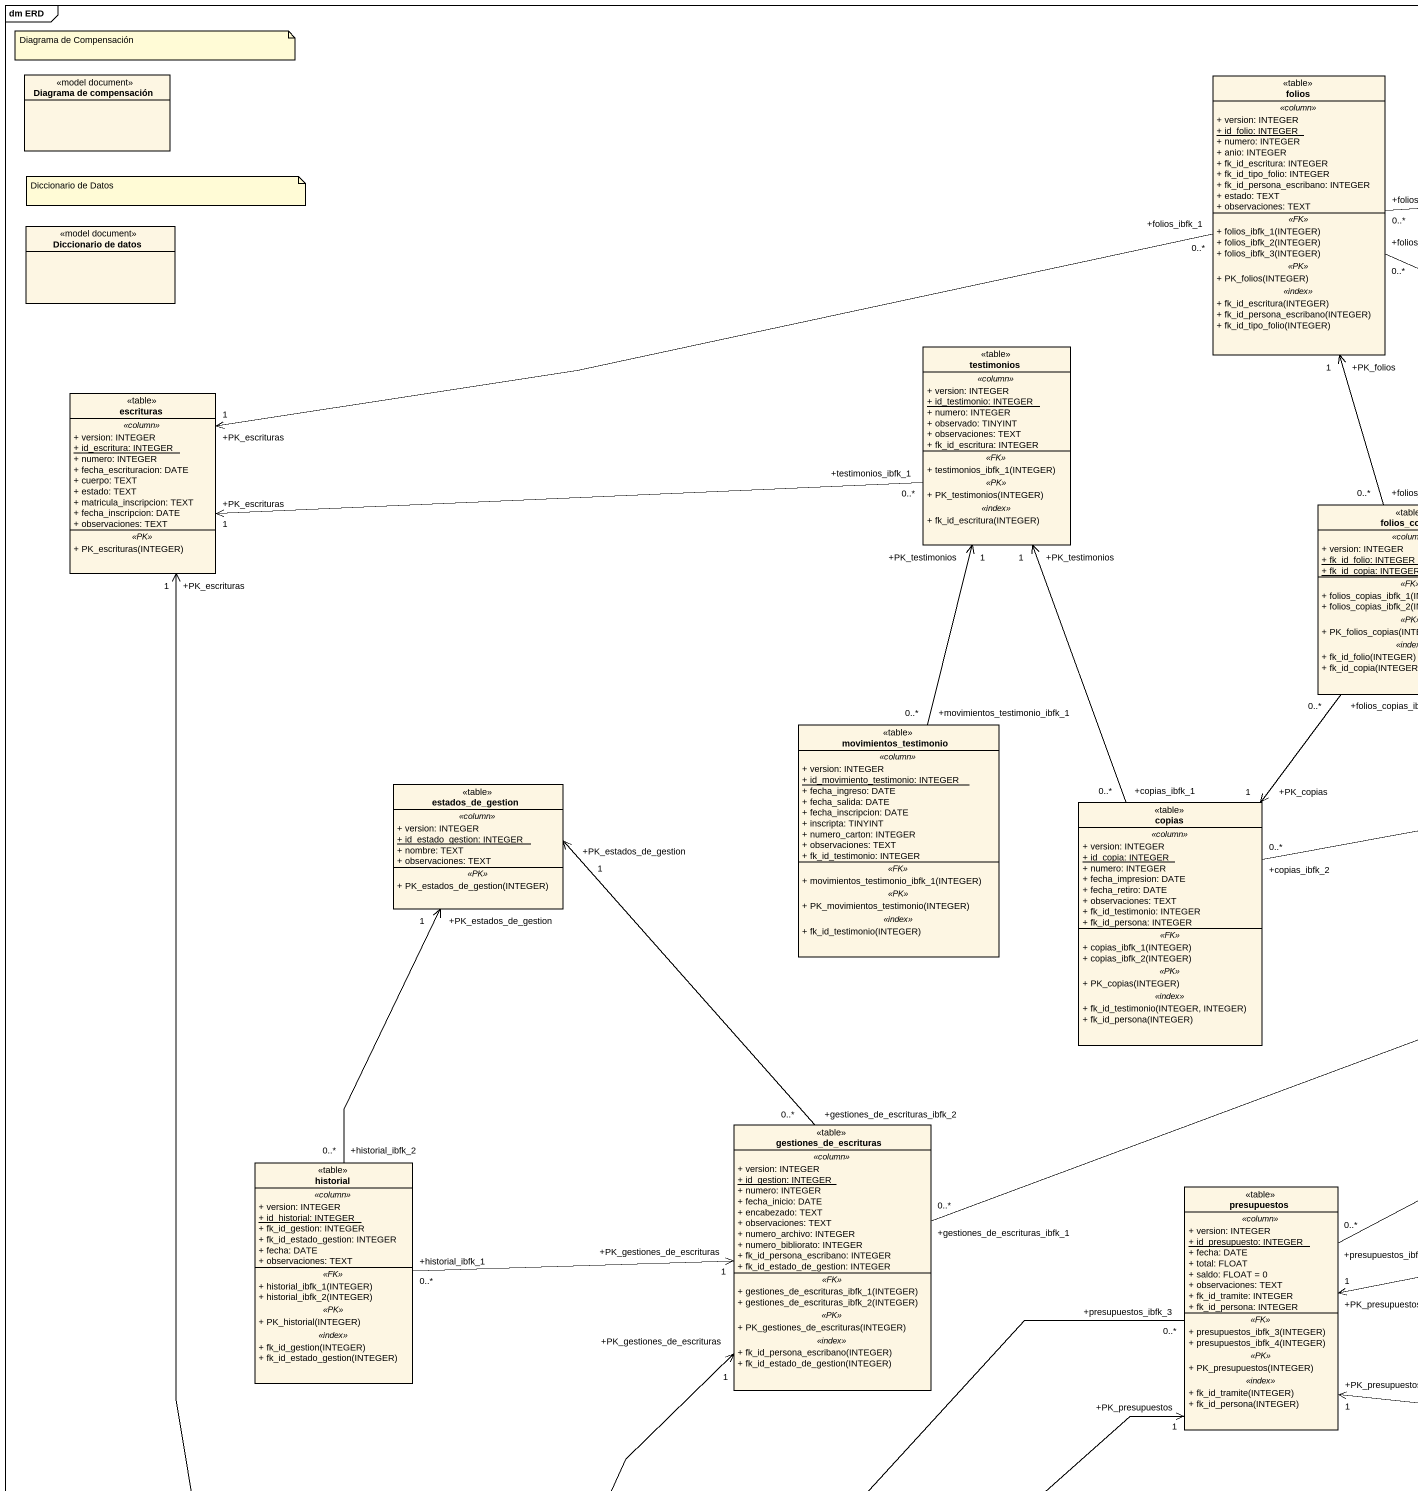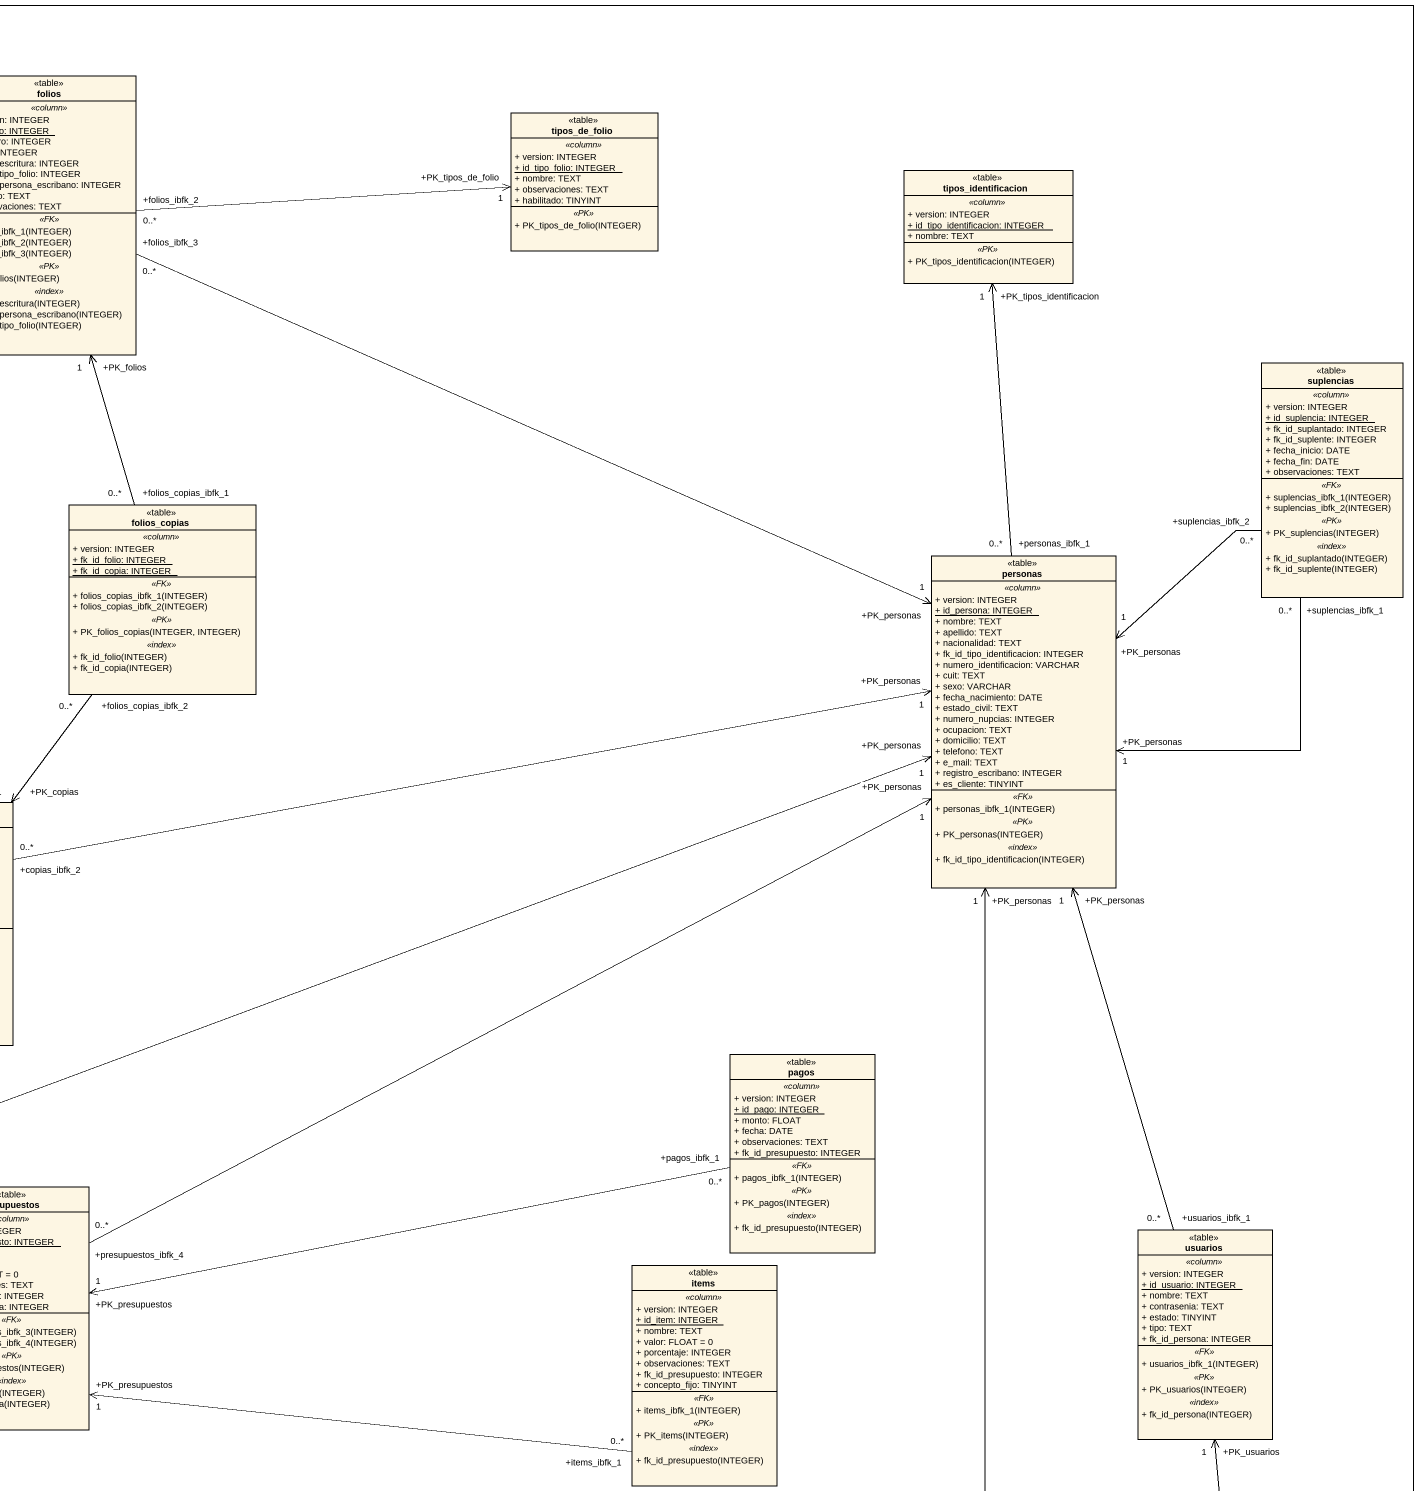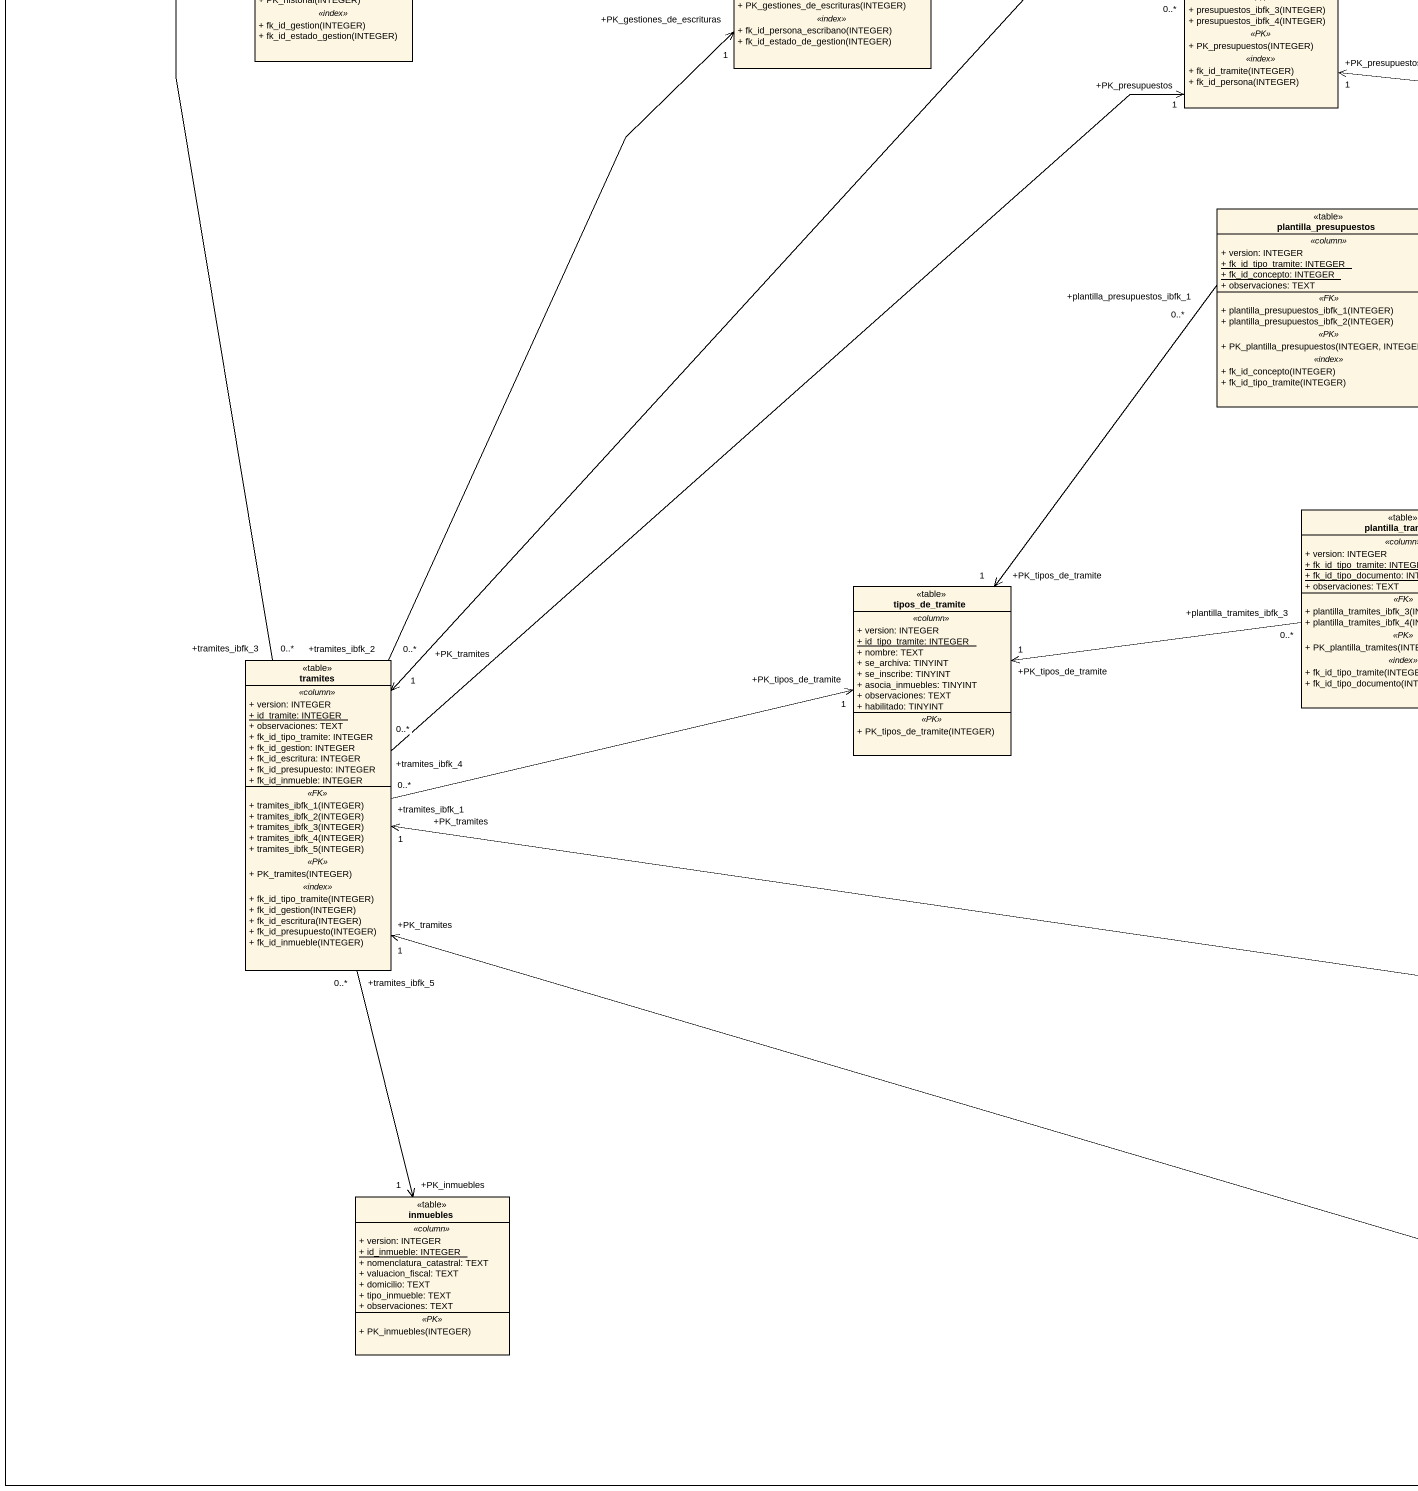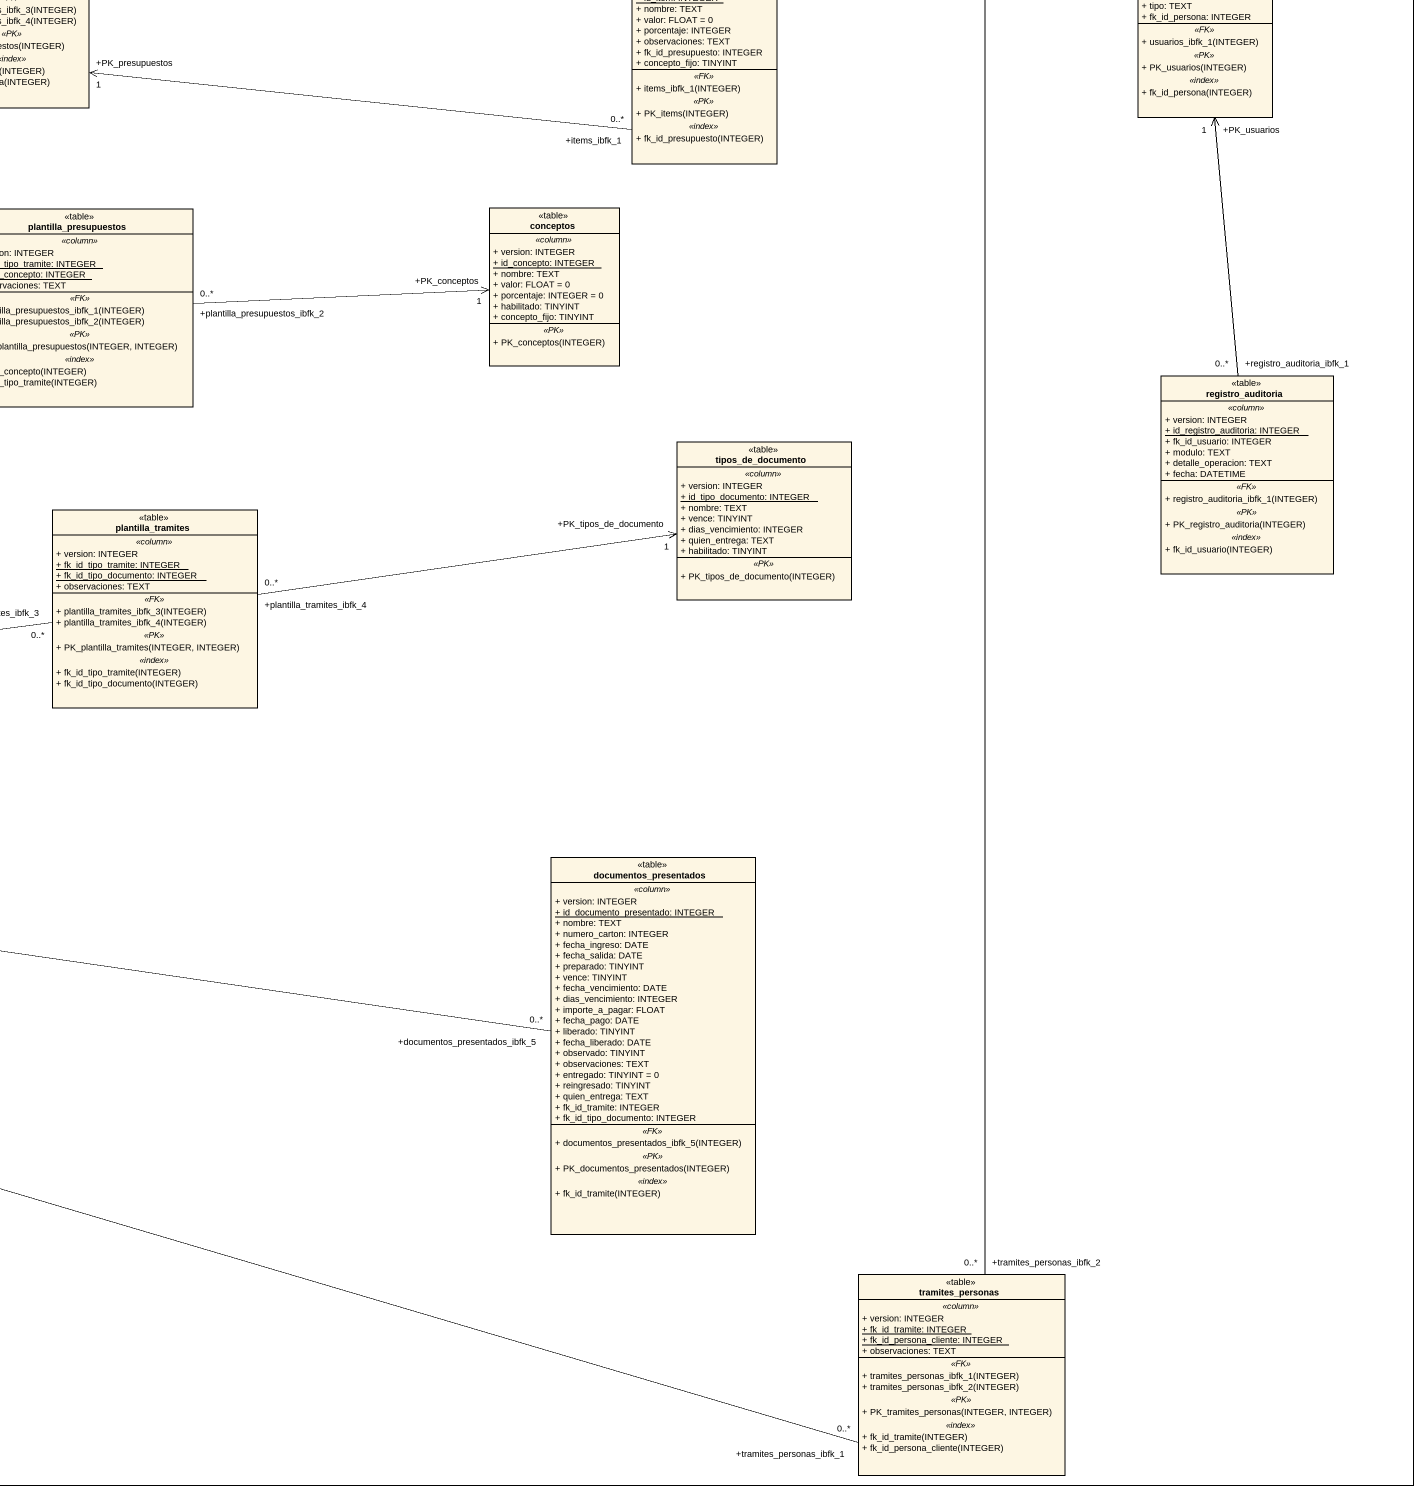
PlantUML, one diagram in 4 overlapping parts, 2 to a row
@startuml
mainframe dm ERD
hide circle
hide empty members
skinparam classAttributeIconSize 0
class "Diagrama de compensación" as Diagrama_de_compensación <<model document>>
class folios <<table>> {
  .. <<column>> ..
  + version: INTEGER
  {static} + id_folio: INTEGER
  + numero: INTEGER
  + anio: INTEGER
  + fk_id_escritura: INTEGER
  + fk_id_tipo_folio: INTEGER
  + fk_id_persona_escribano: INTEGER
  + estado: TEXT
  + observaciones: TEXT
  .. <<FK>> ..
  + folios_ibfk_1(INTEGER)
  + folios_ibfk_2(INTEGER)
  + folios_ibfk_3(INTEGER)
  .. <<PK>> ..
  + PK_folios(INTEGER)
  .. <<index>> ..
  + fk_id_escritura(INTEGER)
  + fk_id_persona_escribano(INTEGER)
  + fk_id_tipo_folio(INTEGER)
}
class tipos_de_folio <<table>> {
  .. <<column>> ..
  + version: INTEGER
  {static} + id_tipo_folio: INTEGER
  + nombre: TEXT
  + observaciones: TEXT
  + habilitado: TINYINT
  .. <<PK>> ..
  + PK_tipos_de_folio(INTEGER)
}
class tipos_identificacion <<table>> {
  .. <<column>> ..
  + version: INTEGER
  {static} + id_tipo_identificacion: INTEGER
  + nombre: TEXT
  .. <<PK>> ..
  + PK_tipos_identificacion(INTEGER)
}
class "Diccionario de datos" as Diccionario_de_datos <<model document>>
class testimonios <<table>> {
  .. <<column>> ..
  + version: INTEGER
  {static} + id_testimonio: INTEGER
  + numero: INTEGER
  + observado: TINYINT
  + observaciones: TEXT
  + fk_id_escritura: INTEGER
  .. <<FK>> ..
  + testimonios_ibfk_1(INTEGER)
  .. <<PK>> ..
  + PK_testimonios(INTEGER)
  .. <<index>> ..
  + fk_id_escritura(INTEGER)
}
class suplencias <<table>> {
  .. <<column>> ..
  + version: INTEGER
  {static} + id_suplencia: INTEGER
  + fk_id_suplantado: INTEGER
  + fk_id_suplente: INTEGER
  + fecha_inicio: DATE
  + fecha_fin: DATE
  + observaciones: TEXT
  .. <<FK>> ..
  + suplencias_ibfk_1(INTEGER)
  + suplencias_ibfk_2(INTEGER)
  .. <<PK>> ..
  + PK_suplencias(INTEGER)
  .. <<index>> ..
  + fk_id_suplantado(INTEGER)
  + fk_id_suplente(INTEGER)
}
class escrituras <<table>> {
  .. <<column>> ..
  + version: INTEGER
  {static} + id_escritura: INTEGER
  + numero: INTEGER
  + fecha_escrituracion: DATE
  + cuerpo: TEXT
  + estado: TEXT
  + matricula_inscripcion: TEXT
  + fecha_inscripcion: DATE
  + observaciones: TEXT
  .. <<PK>> ..
  + PK_escrituras(INTEGER)
}
class folios_copias <<table>> {
  .. <<column>> ..
  + version: INTEGER
  {static} + fk_id_folio: INTEGER
  {static} + fk_id_copia: INTEGER
  .. <<FK>> ..
  + folios_copias_ibfk_1(INTEGER)
  + folios_copias_ibfk_2(INTEGER)
  .. <<PK>> ..
  + PK_folios_copias(INTEGER, INTEGER)
  .. <<index>> ..
  + fk_id_folio(INTEGER)
  + fk_id_copia(INTEGER)
}
class personas <<table>> {
  .. <<column>> ..
  + version: INTEGER
  {static} + id_persona: INTEGER
  + nombre: TEXT
  + apellido: TEXT
  + nacionalidad: TEXT
  + fk_id_tipo_identificacion: INTEGER
  + numero_identificacion: VARCHAR
  + cuit: TEXT
  + sexo: VARCHAR
  + fecha_nacimiento: DATE
  + estado_civil: TEXT
  + numero_nupcias: INTEGER
  + ocupacion: TEXT
  + domicilio: TEXT
  + telefono: TEXT
  + e_mail: TEXT
  + registro_escribano: INTEGER
  + es_cliente: TINYINT
  .. <<FK>> ..
  + personas_ibfk_1(INTEGER)
  .. <<PK>> ..
  + PK_personas(INTEGER)
  .. <<index>> ..
  + fk_id_tipo_identificacion(INTEGER)
}
class movimientos_testimonio <<table>> {
  .. <<column>> ..
  + version: INTEGER
  {static} + id_movimiento_testimonio: INTEGER
  + fecha_ingreso: DATE
  + fecha_salida: DATE
  + fecha_inscripcion: DATE
  + inscripta: TINYINT
  + numero_carton: INTEGER
  + observaciones: TEXT
  + fk_id_testimonio: INTEGER
  .. <<FK>> ..
  + movimientos_testimonio_ibfk_1(INTEGER)
  .. <<PK>> ..
  + PK_movimientos_testimonio(INTEGER)
  .. <<index>> ..
  + fk_id_testimonio(INTEGER)
}
class estados_de_gestion <<table>> {
  .. <<column>> ..
  + version: INTEGER
  {static} + id_estado_gestion: INTEGER
  + nombre: TEXT
  + observaciones: TEXT
  .. <<PK>> ..
  + PK_estados_de_gestion(INTEGER)
}
class copias <<table>> {
  .. <<column>> ..
  + version: INTEGER
  {static} + id_copia: INTEGER
  + numero: INTEGER
  + fecha_impresion: DATE
  + fecha_retiro: DATE
  + observaciones: TEXT
  + fk_id_testimonio: INTEGER
  + fk_id_persona: INTEGER
  .. <<FK>> ..
  + copias_ibfk_1(INTEGER)
  + copias_ibfk_2(INTEGER)
  .. <<PK>> ..
  + PK_copias(INTEGER)
  .. <<index>> ..
  + fk_id_testimonio(INTEGER, INTEGER)
  + fk_id_persona(INTEGER)
}
class pagos <<table>> {
  .. <<column>> ..
  + version: INTEGER
  {static} + id_pago: INTEGER
  + monto: FLOAT
  + fecha: DATE
  + observaciones: TEXT
  + fk_id_presupuesto: INTEGER
  .. <<FK>> ..
  + pagos_ibfk_1(INTEGER)
  .. <<PK>> ..
  + PK_pagos(INTEGER)
  .. <<index>> ..
  + fk_id_presupuesto(INTEGER)
}
class gestiones_de_escrituras <<table>> {
  .. <<column>> ..
  + version: INTEGER
  {static} + id_gestion: INTEGER
  + numero: INTEGER
  + fecha_inicio: DATE
  + encabezado: TEXT
  + observaciones: TEXT
  + numero_archivo: INTEGER
  + numero_bibliorato: INTEGER
  + fk_id_persona_escribano: INTEGER
  + fk_id_estado_de_gestion: INTEGER
  .. <<FK>> ..
  + gestiones_de_escrituras_ibfk_1(INTEGER)
  + gestiones_de_escrituras_ibfk_2(INTEGER)
  .. <<PK>> ..
  + PK_gestiones_de_escrituras(INTEGER)
  .. <<index>> ..
  + fk_id_persona_escribano(INTEGER)
  + fk_id_estado_de_gestion(INTEGER)
}
class historial <<table>> {
  .. <<column>> ..
  + version: INTEGER
  {static} + id_historial: INTEGER
  + fk_id_gestion: INTEGER
  + fk_id_estado_gestion: INTEGER
  + fecha: DATE
  + observaciones: TEXT
  .. <<FK>> ..
  + historial_ibfk_1(INTEGER)
  + historial_ibfk_2(INTEGER)
  .. <<PK>> ..
  + PK_historial(INTEGER)
  .. <<index>> ..
  + fk_id_gestion(INTEGER)
  + fk_id_estado_gestion(INTEGER)
}
class presupuestos <<table>> {
  .. <<column>> ..
  + version: INTEGER
  {static} + id_presupuesto: INTEGER
  + fecha: DATE
  + total: FLOAT
  + saldo: FLOAT = 0
  + observaciones: TEXT
  + fk_id_tramite: INTEGER
  + fk_id_persona: INTEGER
  .. <<FK>> ..
  + presupuestos_ibfk_3(INTEGER)
  + presupuestos_ibfk_4(INTEGER)
  .. <<PK>> ..
  + PK_presupuestos(INTEGER)
  .. <<index>> ..
  + fk_id_tramite(INTEGER)
  + fk_id_persona(INTEGER)
}
class usuarios <<table>> {
  .. <<column>> ..
  + version: INTEGER
  {static} + id_usuario: INTEGER
  + nombre: TEXT
  + contrasenia: TEXT
  + estado: TINYINT
  + tipo: TEXT
  + fk_id_persona: INTEGER
  .. <<FK>> ..
  + usuarios_ibfk_1(INTEGER)
  .. <<PK>> ..
  + PK_usuarios(INTEGER)
  .. <<index>> ..
  + fk_id_persona(INTEGER)
}
class items <<table>> {
  .. <<column>> ..
  + version: INTEGER
  {static} + id_item: INTEGER
  + nombre: TEXT
  + valor: FLOAT = 0
  + porcentaje: INTEGER
  + observaciones: TEXT
  + fk_id_presupuesto: INTEGER
  + concepto_fijo: TINYINT
  .. <<FK>> ..
  + items_ibfk_1(INTEGER)
  .. <<PK>> ..
  + PK_items(INTEGER)
  .. <<index>> ..
  + fk_id_presupuesto(INTEGER)
}
class plantilla_presupuestos <<table>> {
  .. <<column>> ..
  + version: INTEGER
  {static} + fk_id_tipo_tramite: INTEGER
  {static} + fk_id_concepto: INTEGER
  + observaciones: TEXT
  .. <<FK>> ..
  + plantilla_presupuestos_ibfk_1(INTEGER)
  + plantilla_presupuestos_ibfk_2(INTEGER)
  .. <<PK>> ..
  + PK_plantilla_presupuestos(INTEGER, INTEGER)
  .. <<index>> ..
  + fk_id_concepto(INTEGER)
  + fk_id_tipo_tramite(INTEGER)
}
class conceptos <<table>> {
  .. <<column>> ..
  + version: INTEGER
  {static} + id_concepto: INTEGER
  + nombre: TEXT
  + valor: FLOAT = 0
  + porcentaje: INTEGER = 0
  + habilitado: TINYINT
  + concepto_fijo: TINYINT
  .. <<PK>> ..
  + PK_conceptos(INTEGER)
}
class registro_auditoria <<table>> {
  .. <<column>> ..
  + version: INTEGER
  {static} + id_registro_auditoria: INTEGER
  + fk_id_usuario: INTEGER
  + modulo: TEXT
  + detalle_operacion: TEXT
  + fecha: DATETIME
  .. <<FK>> ..
  + registro_auditoria_ibfk_1(INTEGER)
  .. <<PK>> ..
  + PK_registro_auditoria(INTEGER)
  .. <<index>> ..
  + fk_id_usuario(INTEGER)
}
class tipos_de_documento <<table>> {
  .. <<column>> ..
  + version: INTEGER
  {static} + id_tipo_documento: INTEGER
  + nombre: TEXT
  + vence: TINYINT
  + dias_vencimiento: INTEGER
  + quien_entrega: TEXT
  + habilitado: TINYINT
  .. <<PK>> ..
  + PK_tipos_de_documento(INTEGER)
}
class plantilla_tramites <<table>> {
  .. <<column>> ..
  + version: INTEGER
  {static} + fk_id_tipo_tramite: INTEGER
  {static} + fk_id_tipo_documento: INTEGER
  + observaciones: TEXT
  .. <<FK>> ..
  + plantilla_tramites_ibfk_3(INTEGER)
  + plantilla_tramites_ibfk_4(INTEGER)
  .. <<PK>> ..
  + PK_plantilla_tramites(INTEGER, INTEGER)
  .. <<index>> ..
  + fk_id_tipo_tramite(INTEGER)
  + fk_id_tipo_documento(INTEGER)
}
class tipos_de_tramite <<table>> {
  .. <<column>> ..
  + version: INTEGER
  {static} + id_tipo_tramite: INTEGER
  + nombre: TEXT
  + se_archiva: TINYINT
  + se_inscribe: TINYINT
  + asocia_inmuebles: TINYINT
  + observaciones: TEXT
  + habilitado: TINYINT
  .. <<PK>> ..
  + PK_tipos_de_tramite(INTEGER)
}
class tramites <<table>> {
  .. <<column>> ..
  + version: INTEGER
  {static} + id_tramite: INTEGER
  + observaciones: TEXT
  + fk_id_tipo_tramite: INTEGER
  + fk_id_gestion: INTEGER
  + fk_id_escritura: INTEGER
  + fk_id_presupuesto: INTEGER
  + fk_id_inmueble: INTEGER
  .. <<FK>> ..
  + tramites_ibfk_1(INTEGER)
  + tramites_ibfk_2(INTEGER)
  + tramites_ibfk_3(INTEGER)
  + tramites_ibfk_4(INTEGER)
  + tramites_ibfk_5(INTEGER)
  .. <<PK>> ..
  + PK_tramites(INTEGER)
  .. <<index>> ..
  + fk_id_tipo_tramite(INTEGER)
  + fk_id_gestion(INTEGER)
  + fk_id_escritura(INTEGER)
  + fk_id_presupuesto(INTEGER)
  + fk_id_inmueble(INTEGER)
}
class documentos_presentados <<table>> {
  .. <<column>> ..
  + version: INTEGER
  {static} + id_documento_presentado: INTEGER
  + nombre: TEXT
  + numero_carton: INTEGER
  + fecha_ingreso: DATE
  + fecha_salida: DATE
  + preparado: TINYINT
  + vence: TINYINT
  + fecha_vencimiento: DATE
  + dias_vencimiento: INTEGER
  + importe_a_pagar: FLOAT
  + fecha_pago: DATE
  + liberado: TINYINT
  + fecha_liberado: DATE
  + observado: TINYINT
  + observaciones: TEXT
  + entregado: TINYINT = 0
  + reingresado: TINYINT
  + quien_entrega: TEXT
  + fk_id_tramite: INTEGER
  + fk_id_tipo_documento: INTEGER
  .. <<FK>> ..
  + documentos_presentados_ibfk_5(INTEGER)
  .. <<PK>> ..
  + PK_documentos_presentados(INTEGER)
  .. <<index>> ..
  + fk_id_tramite(INTEGER)
}
class inmuebles <<table>> {
  .. <<column>> ..
  + version: INTEGER
  {static} + id_inmueble: INTEGER
  + nomenclatura_catastral: TEXT
  + valuacion_fiscal: TEXT
  + domicilio: TEXT
  + tipo_inmueble: TEXT
  + observaciones: TEXT
  .. <<PK>> ..
  + PK_inmuebles(INTEGER)
}
class tramites_personas <<table>> {
  .. <<column>> ..
  + version: INTEGER
  {static} + fk_id_tramite: INTEGER
  {static} + fk_id_persona_cliente: INTEGER
  + observaciones: TEXT
  .. <<FK>> ..
  + tramites_personas_ibfk_1(INTEGER)
  + tramites_personas_ibfk_2(INTEGER)
  .. <<PK>> ..
  + PK_tramites_personas(INTEGER, INTEGER)
  .. <<index>> ..
  + fk_id_tramite(INTEGER)
  + fk_id_persona_cliente(INTEGER)
}
folios "+folios_ibfk_2\n0..*" -right-> "+PK_tipos_de_folio\n1" tipos_de_folio
folios "+folios_ibfk_1\n0..*" -left-> "+PK_escrituras\n1" escrituras
folios "+folios_ibfk_3\n0..*" -right-> "+PK_personas\n1" personas
testimonios "+testimonios_ibfk_1\n0..*" -left-> "+PK_escrituras\n1" escrituras
suplencias "+suplencias_ibfk_1\n0..*" --> "+PK_personas\n1" personas
suplencias "+suplencias_ibfk_2\n0..*" --> "+PK_personas\n1" personas
folios_copias "+folios_copias_ibfk_1\n0..*" -up-> "+PK_folios\n1" folios
folios_copias "+folios_copias_ibfk_2\n0..*" --> "+PK_copias\n1" copias
personas "+personas_ibfk_1\n0..*" -up-> "+PK_tipos_identificacion\n1" tipos_identificacion
movimientos_testimonio "+movimientos_testimonio_ibfk_1\n0..*" -up-> "+PK_testimonios\n1" testimonios
copias "+copias_ibfk_1\n0..*" -up-> "+PK_testimonios\n1" testimonios
copias "+copias_ibfk_2\n0..*" -right-> "+PK_personas\n1" personas
pagos "+pagos_ibfk_1\n0..*" -left-> "+PK_presupuestos\n1" presupuestos
gestiones_de_escrituras "+gestiones_de_escrituras_ibfk_1\n0..*" -right-> "+PK_personas\n1" personas
gestiones_de_escrituras "+gestiones_de_escrituras_ibfk_2\n0..*" -up-> "+PK_estados_de_gestion\n1" estados_de_gestion
historial "+historial_ibfk_2\n0..*" -up-> "+PK_estados_de_gestion\n1" estados_de_gestion
historial "+historial_ibfk_1\n0..*" -right-> "+PK_gestiones_de_escrituras\n1" gestiones_de_escrituras
presupuestos "+presupuestos_ibfk_4\n0..*" -right-> "+PK_personas\n1" personas
presupuestos "+presupuestos_ibfk_3\n0..*" --> "+PK_tramites\n1" tramites
usuarios "+usuarios_ibfk_1\n0..*" -up-> "+PK_personas\n1" personas
items "+items_ibfk_1\n0..*" -left-> "+PK_presupuestos\n1" presupuestos
plantilla_presupuestos "+plantilla_presupuestos_ibfk_2\n0..*" -right-> "+PK_conceptos\n1" conceptos
plantilla_presupuestos "+plantilla_presupuestos_ibfk_1\n0..*" --> "+PK_tipos_de_tramite\n1" tipos_de_tramite
registro_auditoria "+registro_auditoria_ibfk_1\n0..*" -up-> "+PK_usuarios\n1" usuarios
plantilla_tramites "+plantilla_tramites_ibfk_4\n0..*" -right-> "+PK_tipos_de_documento\n1" tipos_de_documento
plantilla_tramites "+plantilla_tramites_ibfk_3\n0..*" -left-> "+PK_tipos_de_tramite\n1" tipos_de_tramite
tramites "+tramites_ibfk_3\n0..*" -up-> "+PK_escrituras\n1" escrituras
tramites "+tramites_ibfk_2\n0..*" -up-> "+PK_gestiones_de_escrituras\n1" gestiones_de_escrituras
tramites "+tramites_ibfk_4\n0..*" -up-> "+PK_presupuestos\n1" presupuestos
tramites "+tramites_ibfk_1\n0..*" -right-> "+PK_tipos_de_tramite\n1" tipos_de_tramite
tramites "+tramites_ibfk_5\n0..*" --> "+PK_inmuebles\n1" inmuebles
documentos_presentados "+documentos_presentados_ibfk_5\n0..*" -left-> "+PK_tramites\n1" tramites
tramites_personas "+tramites_personas_ibfk_2\n0..*" -up-> "+PK_personas\n1" personas
tramites_personas "+tramites_personas_ibfk_1\n0..*" -left-> "+PK_tramites\n1" tramites
note as N1
  Diagrama de Compensación
end note
note as N2
  Diccionario de Datos
end note
@enduml
